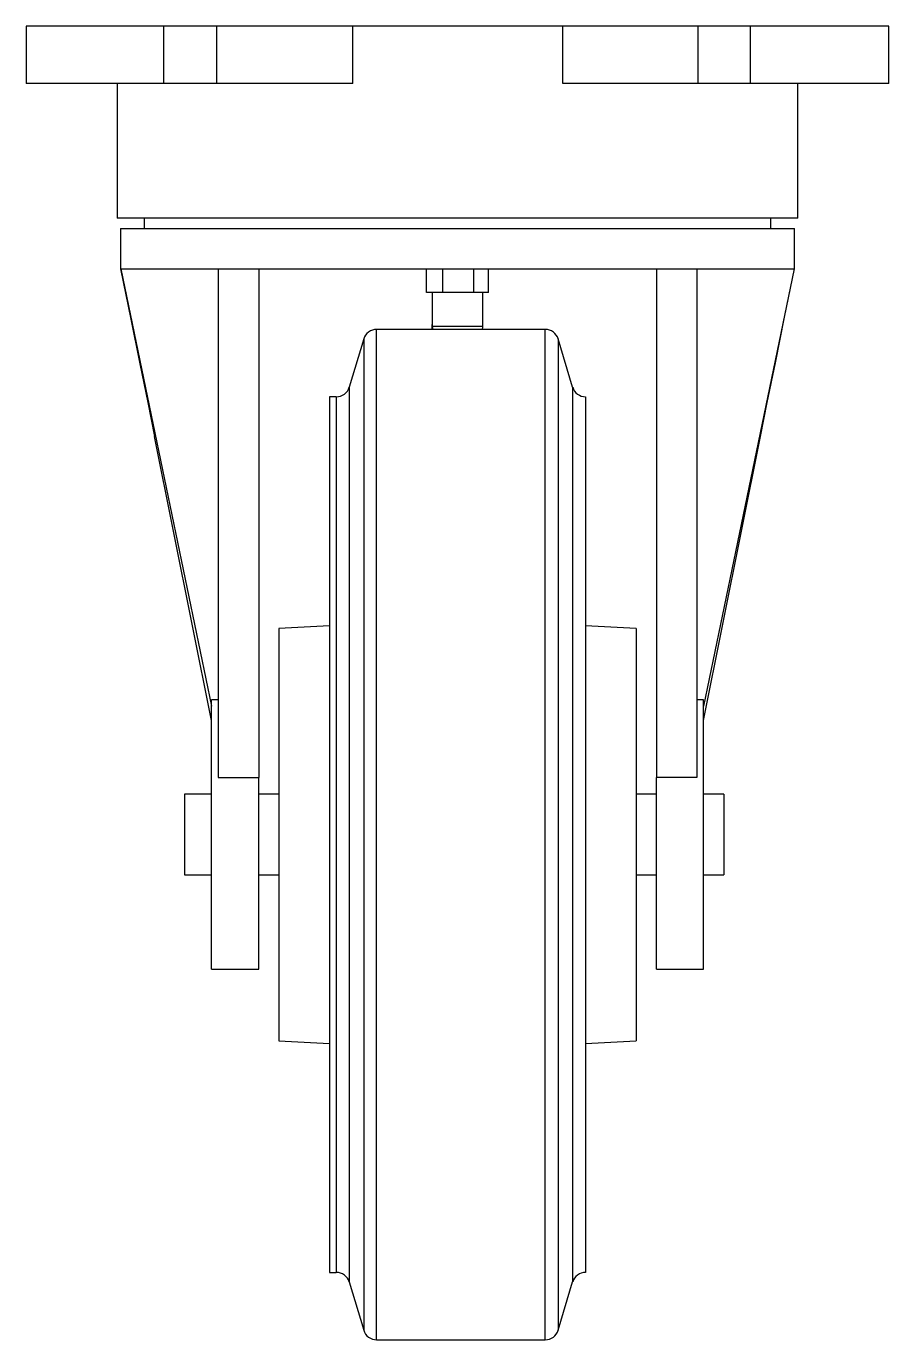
# Model space of a CAD drawing. Extents: x 10 to 518, y 10 to 610.
# Drawn here: x 390.2 to 518.1, y 233.1 to 428.1 of the extents above; entities that cross this region are included whole.
import ezdxf

# ---------------------------------------------------------------- set-up
doc = ezdxf.new("R2010")
doc.units = 0
doc.layers.get('0').update_dxf_attribs({"linetype": 'CONTINUOUS'})

msp = doc.modelspace()

# ---------------------------------------------------------------- linework, layer by layer
at = {"color": 7, "linetype": 'CONTINUOUS'}
for p, q in [((390.15, 428.14), (390.15, 419.64)), ((410.57, 428.14), (390.15, 428.14)), ((418.41, 428.14), (410.57, 428.14)), ((410.57, 419.64), (410.57, 428.14)), ((438.59, 428.14), (418.41, 428.14)), ((418.41, 419.64), (418.41, 428.14)), ((469.74, 428.14), (438.59, 428.14)), ((438.59, 419.64), (438.59, 428.14)), ((489.84, 428.14), (469.74, 428.14)), ((469.74, 419.64), (469.74, 428.14)), ((489.84, 419.64), (489.84, 428.14)), ((497.61, 428.14), (489.84, 428.14)), ((518.1, 428.14), (497.61, 428.14)), ((497.61, 419.64), (497.61, 428.14)), ((518.1, 419.64), (518.1, 428.14)), ((410.57, 419.64), (390.15, 419.64)), ((403.63, 419.64), (403.63, 399.64)), ((418.41, 419.64), (410.57, 419.64)), ((438.59, 419.64), (418.41, 419.64)), ((489.84, 419.64), (469.74, 419.64)), ((497.61, 419.64), (489.84, 419.64)), ((518.1, 419.64), (497.61, 419.64)), ((504.63, 399.64), (504.63, 419.64)), ((504.63, 399.64), (403.63, 399.64)), ((404.13, 398.14), (404.13, 392.14)), ((404.13, 398.14), (504.13, 398.14)), ((407.63, 399.64), (407.63, 398.14)), ((500.63, 398.14), (500.63, 399.64)), ((504.13, 392.14), (504.13, 398.14)), ((404.19, 392.14), (417.63, 327.18)), ((418.63, 392.14), (418.63, 316.59)), ((418.63, 392.14), (424.63, 392.14)), ((424.63, 392.14), (424.63, 316.59)), ((449.51, 388.64), (449.51, 392.14)), ((451.95, 388.64), (451.95, 392.14)), ((456.56, 388.64), (456.56, 392.14)), ((458.74, 388.64), (458.74, 392.14)), ((483.63, 392.14), (483.63, 316.59)), ((489.63, 392.14), (489.63, 316.59)), ((504.06, 392.14), (490.63, 327.18)), ((451.95, 388.64), (449.51, 388.64)), ((450.38, 388.64), (450.38, 383.64)), ((456.56, 388.64), (451.95, 388.64)), ((458.74, 388.64), (456.56, 388.64)), ((457.88, 383.64), (457.88, 388.64)), ((467.15, 383.14), (442.13, 383.14)), ((442.13, 308.14), (442.13, 383.14)), ((450.38, 383.83), (450.36, 383.14)), ((450.38, 383.64), (457.88, 383.64)), ((467.15, 308.14), (467.15, 383.14)), ((440.21, 381.72), (438.07, 374.57)), ((440.21, 381.72), (440.21, 308.14)), ((471.21, 374.57), (469.07, 381.72)), ((469.07, 381.72), (469.07, 308.14)), ((438.07, 374.57), (438.07, 241.72)), ((471.21, 374.57), (471.21, 241.72)), ((436.15, 373.14), (435.13, 373.14)), ((435.13, 373.14), (435.13, 243.14)), ((436.15, 373.14), (436.15, 243.14)), ((473.13, 373.14), (473.13, 243.14)), ((473.13, 373.14), (473.13, 243.14)), ((417.63, 325.07), (409.18, 367.24)), ((490.63, 325.07), (499.07, 367.24)), ((435.13, 339.15), (427.63, 338.75)), ((427.63, 338.75), (427.63, 308.14)), ((480.63, 338.75), (473.13, 339.15)), ((480.63, 338.75), (480.63, 308.14)), ((418.63, 328.14), (417.63, 328.14)), ((417.63, 288.14), (417.63, 328.14)), ((490.63, 328.14), (489.63, 328.14)), ((490.63, 288.14), (490.63, 328.14)), ((418.63, 316.59), (424.63, 316.59)), ((424.63, 288.14), (424.63, 316.59)), ((483.63, 288.14), (483.63, 316.59)), ((489.63, 316.59), (483.63, 316.59)), ((417.63, 314.14), (413.63, 314.14)), ((413.63, 314.14), (413.63, 302.14)), ((427.63, 314.14), (424.63, 314.14)), ((483.63, 314.14), (480.63, 314.14)), ((493.63, 314.14), (490.63, 314.14)), ((493.63, 314.14), (493.63, 302.14)), ((427.63, 308.14), (427.63, 277.53)), ((440.21, 308.14), (440.21, 234.57)), ((442.13, 233.14), (442.13, 308.14)), ((467.15, 233.14), (467.15, 308.14)), ((469.07, 308.14), (469.07, 234.57)), ((480.63, 308.14), (480.63, 277.53)), ((413.63, 302.14), (417.63, 302.14)), ((424.63, 302.14), (427.63, 302.14)), ((480.63, 302.14), (483.63, 302.14)), ((490.63, 302.14), (493.63, 302.14)), ((417.63, 288.14), (424.63, 288.14)), ((483.63, 288.14), (490.63, 288.14)), ((427.63, 277.53), (435.13, 277.14)), ((473.13, 277.14), (480.63, 277.53)), ((435.13, 243.14), (436.15, 243.14)), ((438.07, 241.72), (440.21, 234.57)), ((469.07, 234.57), (471.21, 241.72)), ((442.13, 233.14), (467.15, 233.14))]:
    msp.add_line(p, q, dxfattribs=at)
at = {"color": 7, "linetype": 'CONTINUOUS', "flags": 128}
for points in [[(404.13, 392.14), (405.65, 384.68), (407.01, 378.01), (408.17, 372.27), (409.18, 367.24)], [(483.63, 392.14), (485.2, 392.14), (486.73, 392.14), (489.63, 392.14)], [(499.07, 367.24), (500.09, 372.3), (501.28, 378.17), (502.66, 384.95), (504.13, 392.14)], [(450.35, 383.14), (450.35, 383.65), (450.38, 383.85)]]:
    msp.add_lwpolyline(points, dxfattribs=at)
at = {"color": 7, "linetype": 'CONTINUOUS'}
for points in [[(404.19, 392.14, 0), (404.2, 392.14, 0), (404.21, 392.14, 0), (404.22, 392.14, 0), (404.23, 392.14, 0), (404.24, 392.14, 0), (404.25, 392.14, 0), (404.26, 392.14, 0), (404.27, 392.14, 0), (404.29, 392.14, 0), (404.3, 392.14, 0), (404.31, 392.14, 0), (404.32, 392.14, 0), (404.33, 392.14, 0), (404.34, 392.14, 0), (404.35, 392.14, 0), (404.36, 392.14, 0), (404.38, 392.14, 0), (404.39, 392.14, 0), (404.4, 392.14, 0), (404.41, 392.14, 0), (404.42, 392.14, 0), (404.44, 392.14, 0), (404.45, 392.14, 0), (404.46, 392.14, 0), (404.48, 392.14, 0), (404.49, 392.14, 0), (404.5, 392.14, 0), (404.52, 392.14, 0), (404.53, 392.14, 0), (404.55, 392.14, 0), (404.56, 392.14, 0), (404.58, 392.14, 0), (404.59, 392.14, 0), (404.61, 392.14, 0), (404.62, 392.14, 0), (404.64, 392.14, 0), (404.66, 392.14, 0), (404.67, 392.14, 0), (404.69, 392.14, 0), (404.71, 392.14, 0), (404.73, 392.14, 0), (404.75, 392.14, 0), (404.76, 392.14, 0), (404.78, 392.14, 0), (404.8, 392.14, 0), (404.82, 392.14, 0), (404.84, 392.14, 0), (404.86, 392.14, 0), (404.88, 392.14, 0), (404.91, 392.14, 0), (404.93, 392.14, 0), (404.95, 392.14, 0), (404.97, 392.14, 0), (405, 392.14, 0), (405.02, 392.14, 0), (405.04, 392.14, 0), (405.07, 392.14, 0), (405.09, 392.14, 0), (405.12, 392.14, 0), (405.14, 392.14, 0), (405.17, 392.14, 0), (405.19, 392.14, 0), (405.22, 392.14, 0), (405.25, 392.14, 0), (405.28, 392.14, 0), (405.3, 392.14, 0), (405.33, 392.14, 0), (405.36, 392.14, 0), (405.39, 392.14, 0), (405.42, 392.14, 0), (405.45, 392.14, 0), (405.48, 392.14, 0), (405.51, 392.14, 0), (405.54, 392.14, 0), (405.57, 392.14, 0), (405.6, 392.14, 0), (405.63, 392.14, 0), (405.66, 392.14, 0), (405.69, 392.14, 0), (405.73, 392.14, 0), (405.76, 392.14, 0), (405.79, 392.14, 0), (405.82, 392.14, 0), (405.86, 392.14, 0), (405.89, 392.14, 0), (405.93, 392.14, 0), (405.96, 392.14, 0), (405.99, 392.14, 0), (406.03, 392.14, 0), (406.06, 392.14, 0), (406.1, 392.14, 0), (406.14, 392.14, 0), (406.17, 392.14, 0), (406.21, 392.14, 0), (406.25, 392.14, 0), (406.28, 392.14, 0), (406.32, 392.14, 0), (406.36, 392.14, 0), (406.39, 392.14, 0), (406.43, 392.14, 0), (406.47, 392.14, 0), (406.51, 392.14, 0), (406.55, 392.14, 0), (406.59, 392.14, 0), (406.63, 392.14, 0), (406.67, 392.14, 0), (406.71, 392.14, 0), (406.75, 392.14, 0), (406.79, 392.14, 0), (406.83, 392.14, 0), (406.87, 392.14, 0), (406.91, 392.14, 0), (406.96, 392.14, 0), (407, 392.14, 0), (407.04, 392.14, 0), (407.08, 392.14, 0), (407.13, 392.14, 0), (407.17, 392.14, 0), (407.21, 392.14, 0), (407.26, 392.14, 0), (407.3, 392.14, 0), (407.35, 392.14, 0), (407.39, 392.14, 0), (407.44, 392.14, 0), (407.48, 392.14, 0), (407.53, 392.14, 0), (407.58, 392.14, 0), (407.62, 392.14, 0), (407.67, 392.14, 0), (407.72, 392.14, 0), (407.76, 392.14, 0), (407.81, 392.14, 0), (407.86, 392.14, 0), (407.91, 392.14, 0), (407.96, 392.14, 0), (408.01, 392.14, 0), (408.06, 392.14, 0), (408.11, 392.14, 0), (408.15, 392.14, 0), (408.2, 392.14, 0), (408.26, 392.14, 0), (408.31, 392.14, 0), (408.36, 392.14, 0), (408.41, 392.14, 0), (408.46, 392.14, 0), (408.51, 392.14, 0), (408.57, 392.14, 0), (408.62, 392.14, 0), (408.67, 392.14, 0), (408.73, 392.14, 0), (408.78, 392.14, 0), (408.83, 392.14, 0), (408.89, 392.14, 0), (408.94, 392.14, 0), (408.99, 392.14, 0), (409.05, 392.14, 0), (409.11, 392.14, 0), (409.16, 392.14, 0), (409.22, 392.14, 0), (409.27, 392.14, 0), (409.33, 392.14, 0), (409.39, 392.14, 0), (409.44, 392.14, 0), (409.5, 392.14, 0), (409.56, 392.14, 0), (409.62, 392.14, 0), (409.68, 392.14, 0), (409.73, 392.14, 0), (409.79, 392.14, 0), (409.85, 392.14, 0), (409.91, 392.14, 0), (409.97, 392.14, 0), (410.03, 392.14, 0), (410.09, 392.14, 0), (410.15, 392.14, 0), (410.21, 392.14, 0), (410.27, 392.14, 0), (410.33, 392.14, 0), (410.39, 392.14, 0), (410.46, 392.14, 0), (410.52, 392.14, 0), (410.58, 392.14, 0), (410.64, 392.14, 0), (410.71, 392.14, 0), (410.77, 392.14, 0), (410.83, 392.14, 0), (410.9, 392.14, 0), (410.96, 392.14, 0), (411.02, 392.14, 0), (411.09, 392.14, 0), (411.15, 392.14, 0), (411.22, 392.14, 0), (411.28, 392.14, 0), (411.35, 392.14, 0), (411.42, 392.14, 0), (411.48, 392.14, 0), (411.55, 392.14, 0), (411.62, 392.14, 0), (411.68, 392.14, 0), (411.75, 392.14, 0), (411.82, 392.14, 0), (411.88, 392.14, 0), (411.95, 392.14, 0), (412.02, 392.14, 0), (412.09, 392.14, 0), (412.16, 392.14, 0), (412.23, 392.14, 0), (412.3, 392.14, 0), (412.37, 392.14, 0), (412.44, 392.14, 0), (412.51, 392.14, 0), (412.58, 392.14, 0), (412.65, 392.14, 0), (412.72, 392.14, 0), (412.79, 392.14, 0), (412.86, 392.14, 0), (412.94, 392.14, 0), (413.01, 392.14, 0), (413.08, 392.14, 0), (413.15, 392.14, 0), (413.23, 392.14, 0), (413.3, 392.14, 0), (413.37, 392.14, 0), (413.45, 392.14, 0), (413.52, 392.14, 0), (413.6, 392.14, 0), (413.67, 392.14, 0), (413.75, 392.14, 0), (413.82, 392.14, 0), (413.9, 392.14, 0), (413.98, 392.14, 0), (414.05, 392.14, 0), (414.13, 392.14, 0), (414.21, 392.14, 0), (414.29, 392.14, 0), (414.36, 392.14, 0), (414.44, 392.14, 0), (414.52, 392.14, 0), (414.6, 392.14, 0), (414.68, 392.14, 0), (414.76, 392.14, 0), (414.84, 392.14, 0), (414.92, 392.14, 0), (415, 392.14, 0), (415.08, 392.14, 0), (415.16, 392.14, 0), (415.24, 392.14, 0), (415.32, 392.14, 0), (415.4, 392.14, 0), (415.49, 392.14, 0), (415.57, 392.14, 0), (415.65, 392.14, 0), (415.73, 392.14, 0), (415.81, 392.14, 0), (415.9, 392.14, 0), (415.98, 392.14, 0), (416.06, 392.14, 0), (416.15, 392.14, 0), (416.23, 392.14, 0), (416.32, 392.14, 0), (416.4, 392.14, 0), (416.48, 392.14, 0), (416.57, 392.14, 0), (416.65, 392.14, 0), (416.74, 392.14, 0), (416.82, 392.14, 0), (416.91, 392.14, 0), (416.99, 392.14, 0), (417.08, 392.14, 0), (417.16, 392.14, 0), (417.25, 392.14, 0), (417.33, 392.14, 0), (417.42, 392.14, 0), (417.51, 392.14, 0), (417.59, 392.14, 0), (417.68, 392.14, 0), (417.76, 392.14, 0), (417.85, 392.14, 0), (417.94, 392.14, 0), (418.02, 392.14, 0), (418.11, 392.14, 0), (418.19, 392.14, 0), (418.28, 392.14, 0), (418.37, 392.14, 0), (418.45, 392.14, 0), (418.54, 392.14, 0), (418.63, 392.14, 0)], [(424.63, 392.14, 0), (424.75, 392.14, 0), (424.88, 392.14, 0), (425, 392.14, 0), (425.13, 392.14, 0), (425.26, 392.14, 0), (425.38, 392.14, 0), (425.51, 392.14, 0), (425.63, 392.14, 0), (425.76, 392.14, 0), (425.89, 392.14, 0), (426.01, 392.14, 0), (426.14, 392.14, 0), (426.26, 392.14, 0), (426.39, 392.14, 0), (426.52, 392.14, 0), (426.64, 392.14, 0), (426.77, 392.14, 0), (426.9, 392.14, 0), (427.03, 392.14, 0), (427.15, 392.14, 0), (427.28, 392.14, 0), (427.41, 392.14, 0), (427.54, 392.14, 0), (427.67, 392.14, 0), (427.79, 392.14, 0), (427.92, 392.14, 0), (428.05, 392.14, 0), (428.18, 392.14, 0), (428.31, 392.14, 0), (428.44, 392.14, 0), (428.57, 392.14, 0), (428.7, 392.14, 0), (428.83, 392.14, 0), (428.96, 392.14, 0), (429.09, 392.14, 0), (429.22, 392.14, 0), (429.35, 392.14, 0), (429.48, 392.14, 0), (429.61, 392.14, 0), (429.74, 392.14, 0), (429.87, 392.14, 0), (430.01, 392.14, 0), (430.14, 392.14, 0), (430.27, 392.14, 0), (430.41, 392.14, 0), (430.54, 392.14, 0), (430.67, 392.14, 0), (430.81, 392.14, 0), (430.94, 392.14, 0), (431.08, 392.14, 0), (431.21, 392.14, 0), (431.35, 392.14, 0), (431.48, 392.14, 0), (431.62, 392.14, 0), (431.75, 392.14, 0), (431.89, 392.14, 0), (432.03, 392.14, 0), (432.16, 392.14, 0), (432.3, 392.14, 0), (432.44, 392.14, 0), (432.57, 392.14, 0), (432.71, 392.14, 0), (432.85, 392.14, 0), (432.99, 392.14, 0), (433.12, 392.14, 0), (433.26, 392.14, 0), (433.4, 392.14, 0), (433.54, 392.14, 0), (433.68, 392.14, 0), (433.82, 392.14, 0), (433.96, 392.14, 0), (434.1, 392.14, 0), (434.24, 392.14, 0), (434.38, 392.14, 0), (434.52, 392.14, 0), (434.66, 392.14, 0), (434.8, 392.14, 0), (434.94, 392.14, 0), (435.08, 392.14, 0), (435.22, 392.14, 0), (435.36, 392.14, 0), (435.5, 392.14, 0), (435.64, 392.14, 0), (435.79, 392.14, 0), (435.93, 392.14, 0), (436.07, 392.14, 0), (436.21, 392.14, 0), (436.35, 392.14, 0), (436.5, 392.14, 0), (436.64, 392.14, 0), (436.78, 392.14, 0), (436.92, 392.14, 0), (437.07, 392.14, 0), (437.21, 392.14, 0), (437.35, 392.14, 0), (437.5, 392.14, 0), (437.64, 392.14, 0), (437.78, 392.14, 0), (437.93, 392.14, 0), (438.07, 392.14, 0), (438.21, 392.14, 0), (438.36, 392.14, 0), (438.5, 392.14, 0), (438.65, 392.14, 0), (438.79, 392.14, 0), (438.94, 392.14, 0), (439.08, 392.14, 0), (439.23, 392.14, 0), (439.37, 392.14, 0), (439.52, 392.14, 0), (439.66, 392.14, 0), (439.81, 392.14, 0), (439.95, 392.14, 0), (440.1, 392.14, 0), (440.24, 392.14, 0), (440.39, 392.14, 0), (440.54, 392.14, 0), (440.68, 392.14, 0), (440.83, 392.14, 0), (440.98, 392.14, 0), (441.12, 392.14, 0), (441.27, 392.14, 0), (441.42, 392.14, 0), (441.56, 392.14, 0), (441.71, 392.14, 0), (441.86, 392.14, 0), (442.01, 392.14, 0), (442.15, 392.14, 0), (442.3, 392.14, 0), (442.45, 392.14, 0), (442.6, 392.14, 0), (442.75, 392.14, 0), (442.89, 392.14, 0), (443.04, 392.14, 0), (443.19, 392.14, 0), (443.34, 392.14, 0), (443.49, 392.14, 0), (443.64, 392.14, 0), (443.78, 392.14, 0), (443.93, 392.14, 0), (444.08, 392.14, 0), (444.23, 392.14, 0), (444.38, 392.14, 0), (444.53, 392.14, 0), (444.68, 392.14, 0), (444.83, 392.14, 0), (444.98, 392.14, 0), (445.13, 392.14, 0), (445.28, 392.14, 0), (445.43, 392.14, 0), (445.58, 392.14, 0), (445.73, 392.14, 0), (445.88, 392.14, 0), (446.03, 392.14, 0), (446.18, 392.14, 0), (446.33, 392.14, 0), (446.48, 392.14, 0), (446.63, 392.14, 0), (446.78, 392.14, 0), (446.93, 392.14, 0), (447.08, 392.14, 0), (447.23, 392.14, 0), (447.38, 392.14, 0), (447.53, 392.14, 0), (447.68, 392.14, 0), (447.83, 392.14, 0), (447.98, 392.14, 0), (448.13, 392.14, 0), (448.29, 392.14, 0), (448.44, 392.14, 0), (448.59, 392.14, 0), (448.74, 392.14, 0), (448.89, 392.14, 0), (449.04, 392.14, 0), (449.19, 392.14, 0), (449.34, 392.14, 0), (449.5, 392.14, 0), (449.65, 392.14, 0), (449.8, 392.14, 0), (449.95, 392.14, 0), (450.1, 392.14, 0), (450.25, 392.14, 0), (450.4, 392.14, 0), (450.56, 392.14, 0), (450.71, 392.14, 0), (450.86, 392.14, 0), (451.01, 392.14, 0), (451.16, 392.14, 0), (451.31, 392.14, 0), (451.47, 392.14, 0), (451.62, 392.14, 0), (451.77, 392.14, 0), (451.92, 392.14, 0), (452.07, 392.14, 0), (452.23, 392.14, 0), (452.38, 392.14, 0), (452.53, 392.14, 0), (452.68, 392.14, 0), (452.83, 392.14, 0), (452.99, 392.14, 0), (453.14, 392.14, 0), (453.29, 392.14, 0), (453.44, 392.14, 0), (453.59, 392.14, 0), (453.75, 392.14, 0), (453.9, 392.14, 0), (454.05, 392.14, 0), (454.2, 392.14, 0), (454.36, 392.14, 0), (454.51, 392.14, 0), (454.66, 392.14, 0), (454.81, 392.14, 0), (454.96, 392.14, 0), (455.11, 392.14, 0), (455.27, 392.14, 0), (455.42, 392.14, 0), (455.57, 392.14, 0), (455.72, 392.14, 0), (455.87, 392.14, 0), (456.03, 392.14, 0), (456.18, 392.14, 0), (456.33, 392.14, 0), (456.48, 392.14, 0), (456.63, 392.14, 0), (456.79, 392.14, 0), (456.94, 392.14, 0), (457.09, 392.14, 0), (457.24, 392.14, 0), (457.39, 392.14, 0), (457.55, 392.14, 0), (457.7, 392.14, 0), (457.85, 392.14, 0), (458, 392.14, 0), (458.15, 392.14, 0), (458.3, 392.14, 0), (458.45, 392.14, 0), (458.61, 392.14, 0), (458.76, 392.14, 0), (458.91, 392.14, 0), (459.06, 392.14, 0), (459.21, 392.14, 0), (459.36, 392.14, 0), (459.51, 392.14, 0), (459.67, 392.14, 0), (459.82, 392.14, 0), (459.97, 392.14, 0), (460.12, 392.14, 0), (460.27, 392.14, 0), (460.42, 392.14, 0), (460.57, 392.14, 0), (460.72, 392.14, 0), (460.87, 392.14, 0), (461.02, 392.14, 0), (461.17, 392.14, 0), (461.32, 392.14, 0), (461.47, 392.14, 0), (461.63, 392.14, 0), (461.78, 392.14, 0), (461.93, 392.14, 0), (462.08, 392.14, 0), (462.23, 392.14, 0), (462.38, 392.14, 0), (462.53, 392.14, 0), (462.68, 392.14, 0), (462.83, 392.14, 0), (462.98, 392.14, 0), (463.13, 392.14, 0), (463.27, 392.14, 0), (463.43, 392.14, 0), (463.57, 392.14, 0), (463.72, 392.14, 0), (463.87, 392.14, 0), (464.02, 392.14, 0), (464.17, 392.14, 0), (464.32, 392.14, 0), (464.47, 392.14, 0), (464.62, 392.14, 0), (464.77, 392.14, 0), (464.91, 392.14, 0), (465.06, 392.14, 0), (465.21, 392.14, 0), (465.36, 392.14, 0), (465.51, 392.14, 0), (465.65, 392.14, 0), (465.8, 392.14, 0), (465.95, 392.14, 0), (466.1, 392.14, 0), (466.25, 392.14, 0), (466.39, 392.14, 0), (466.54, 392.14, 0), (466.69, 392.14, 0), (466.83, 392.14, 0), (466.98, 392.14, 0), (467.13, 392.14, 0), (467.28, 392.14, 0), (467.42, 392.14, 0), (467.57, 392.14, 0), (467.71, 392.14, 0), (467.86, 392.14, 0), (468.01, 392.14, 0), (468.15, 392.14, 0), (468.3, 392.14, 0), (468.44, 392.14, 0), (468.59, 392.14, 0), (468.74, 392.14, 0), (468.88, 392.14, 0), (469.03, 392.14, 0), (469.17, 392.14, 0), (469.32, 392.14, 0), (469.46, 392.14, 0), (469.61, 392.14, 0), (469.75, 392.14, 0), (469.89, 392.14, 0), (470.04, 392.14, 0), (470.18, 392.14, 0), (470.33, 392.14, 0), (470.47, 392.14, 0), (470.61, 392.14, 0), (470.76, 392.14, 0), (470.9, 392.14, 0), (471.04, 392.14, 0), (471.19, 392.14, 0), (471.33, 392.14, 0), (471.47, 392.14, 0), (471.61, 392.14, 0), (471.76, 392.14, 0), (471.9, 392.14, 0), (472.04, 392.14, 0), (472.18, 392.14, 0), (472.33, 392.14, 0), (472.47, 392.14, 0), (472.61, 392.14, 0), (472.75, 392.14, 0), (472.89, 392.14, 0), (473.03, 392.14, 0), (473.17, 392.14, 0), (473.31, 392.14, 0), (473.45, 392.14, 0), (473.6, 392.14, 0), (473.74, 392.14, 0), (473.88, 392.14, 0), (474.01, 392.14, 0), (474.15, 392.14, 0), (474.3, 392.14, 0), (474.43, 392.14, 0), (474.57, 392.14, 0), (474.71, 392.14, 0), (474.85, 392.14, 0), (474.99, 392.14, 0), (475.13, 392.14, 0), (475.27, 392.14, 0), (475.4, 392.14, 0), (475.54, 392.14, 0), (475.68, 392.14, 0), (475.82, 392.14, 0), (475.95, 392.14, 0), (476.09, 392.14, 0), (476.23, 392.14, 0), (476.36, 392.14, 0), (476.5, 392.14, 0), (476.63, 392.14, 0), (476.77, 392.14, 0), (476.91, 392.14, 0), (477.04, 392.14, 0), (477.18, 392.14, 0), (477.31, 392.14, 0), (477.45, 392.14, 0), (477.58, 392.14, 0), (477.71, 392.14, 0), (477.85, 392.14, 0), (477.98, 392.14, 0), (478.11, 392.14, 0), (478.25, 392.14, 0), (478.38, 392.14, 0), (478.51, 392.14, 0), (478.64, 392.14, 0), (478.77, 392.14, 0), (478.9, 392.14, 0), (479.04, 392.14, 0), (479.17, 392.14, 0), (479.3, 392.14, 0), (479.43, 392.14, 0), (479.56, 392.14, 0), (479.69, 392.14, 0), (479.82, 392.14, 0), (479.94, 392.14, 0), (480.07, 392.14, 0), (480.2, 392.14, 0), (480.33, 392.14, 0), (480.46, 392.14, 0), (480.59, 392.14, 0), (480.72, 392.14, 0), (480.84, 392.14, 0), (480.97, 392.14, 0), (481.1, 392.14, 0), (481.23, 392.14, 0), (481.35, 392.14, 0), (481.48, 392.14, 0), (481.61, 392.14, 0), (481.73, 392.14, 0), (481.86, 392.14, 0), (481.99, 392.14, 0), (482.11, 392.14, 0), (482.24, 392.14, 0), (482.37, 392.14, 0), (482.49, 392.14, 0), (482.62, 392.14, 0), (482.74, 392.14, 0), (482.87, 392.14, 0), (483, 392.14, 0), (483.12, 392.14, 0), (483.25, 392.14, 0), (483.38, 392.14, 0), (483.5, 392.14, 0), (483.63, 392.14, 0)], [(489.63, 392.14, 0), (489.71, 392.14, 0), (489.8, 392.14, 0), (489.88, 392.14, 0), (489.97, 392.14, 0), (490.06, 392.14, 0), (490.14, 392.14, 0), (490.23, 392.14, 0), (490.32, 392.14, 0), (490.4, 392.14, 0), (490.49, 392.14, 0), (490.57, 392.14, 0), (490.66, 392.14, 0), (490.75, 392.14, 0), (490.83, 392.14, 0), (490.92, 392.14, 0), (491, 392.14, 0), (491.09, 392.14, 0), (491.17, 392.14, 0), (491.26, 392.14, 0), (491.35, 392.14, 0), (491.43, 392.14, 0), (491.51, 392.14, 0), (491.6, 392.14, 0), (491.68, 392.14, 0), (491.77, 392.14, 0), (491.85, 392.14, 0), (491.94, 392.14, 0), (492.02, 392.14, 0), (492.11, 392.14, 0), (492.19, 392.14, 0), (492.27, 392.14, 0), (492.36, 392.14, 0), (492.44, 392.14, 0), (492.52, 392.14, 0), (492.6, 392.14, 0), (492.69, 392.14, 0), (492.77, 392.14, 0), (492.85, 392.14, 0), (492.93, 392.14, 0), (493.01, 392.14, 0), (493.09, 392.14, 0), (493.18, 392.14, 0), (493.25, 392.14, 0), (493.34, 392.14, 0), (493.42, 392.14, 0), (493.5, 392.14, 0), (493.57, 392.14, 0), (493.65, 392.14, 0), (493.73, 392.14, 0), (493.81, 392.14, 0), (493.89, 392.14, 0), (493.97, 392.14, 0), (494.05, 392.14, 0), (494.12, 392.14, 0), (494.2, 392.14, 0), (494.28, 392.14, 0), (494.35, 392.14, 0), (494.43, 392.14, 0), (494.5, 392.14, 0), (494.58, 392.14, 0), (494.66, 392.14, 0), (494.73, 392.14, 0), (494.81, 392.14, 0), (494.88, 392.14, 0), (494.95, 392.14, 0), (495.03, 392.14, 0), (495.1, 392.14, 0), (495.17, 392.14, 0), (495.25, 392.14, 0), (495.32, 392.14, 0), (495.39, 392.14, 0), (495.46, 392.14, 0), (495.53, 392.14, 0), (495.61, 392.14, 0), (495.68, 392.14, 0), (495.75, 392.14, 0), (495.82, 392.14, 0), (495.89, 392.14, 0), (495.96, 392.14, 0), (496.03, 392.14, 0), (496.1, 392.14, 0), (496.16, 392.14, 0), (496.23, 392.14, 0), (496.3, 392.14, 0), (496.37, 392.14, 0), (496.44, 392.14, 0), (496.5, 392.14, 0), (496.57, 392.14, 0), (496.64, 392.14, 0), (496.7, 392.14, 0), (496.77, 392.14, 0), (496.84, 392.14, 0), (496.9, 392.14, 0), (496.97, 392.14, 0), (497.03, 392.14, 0), (497.1, 392.14, 0), (497.16, 392.14, 0), (497.23, 392.14, 0), (497.29, 392.14, 0), (497.36, 392.14, 0), (497.42, 392.14, 0), (497.48, 392.14, 0), (497.55, 392.14, 0), (497.61, 392.14, 0), (497.67, 392.14, 0), (497.73, 392.14, 0), (497.8, 392.14, 0), (497.86, 392.14, 0), (497.92, 392.14, 0), (497.98, 392.14, 0), (498.04, 392.14, 0), (498.1, 392.14, 0), (498.16, 392.14, 0), (498.22, 392.14, 0), (498.28, 392.14, 0), (498.34, 392.14, 0), (498.4, 392.14, 0), (498.46, 392.14, 0), (498.52, 392.14, 0), (498.58, 392.14, 0), (498.64, 392.14, 0), (498.69, 392.14, 0), (498.75, 392.14, 0), (498.81, 392.14, 0), (498.87, 392.14, 0), (498.92, 392.14, 0), (498.98, 392.14, 0), (499.04, 392.14, 0), (499.09, 392.14, 0), (499.15, 392.14, 0), (499.2, 392.14, 0), (499.26, 392.14, 0), (499.31, 392.14, 0), (499.37, 392.14, 0), (499.42, 392.14, 0), (499.48, 392.14, 0), (499.53, 392.14, 0), (499.58, 392.14, 0), (499.63, 392.14, 0), (499.69, 392.14, 0), (499.74, 392.14, 0), (499.79, 392.14, 0), (499.84, 392.14, 0), (499.89, 392.14, 0), (499.95, 392.14, 0), (500, 392.14, 0), (500.05, 392.14, 0), (500.1, 392.14, 0), (500.15, 392.14, 0), (500.2, 392.14, 0), (500.25, 392.14, 0), (500.3, 392.14, 0), (500.34, 392.14, 0), (500.39, 392.14, 0), (500.44, 392.14, 0), (500.49, 392.14, 0), (500.54, 392.14, 0), (500.58, 392.14, 0), (500.63, 392.14, 0), (500.68, 392.14, 0), (500.72, 392.14, 0), (500.77, 392.14, 0), (500.81, 392.14, 0), (500.86, 392.14, 0), (500.9, 392.14, 0), (500.95, 392.14, 0), (500.99, 392.14, 0), (501.04, 392.14, 0), (501.08, 392.14, 0), (501.13, 392.14, 0), (501.17, 392.14, 0), (501.21, 392.14, 0), (501.25, 392.14, 0), (501.3, 392.14, 0), (501.34, 392.14, 0), (501.38, 392.14, 0), (501.42, 392.14, 0), (501.46, 392.14, 0), (501.5, 392.14, 0), (501.55, 392.14, 0), (501.58, 392.14, 0), (501.62, 392.14, 0), (501.66, 392.14, 0), (501.7, 392.14, 0), (501.74, 392.14, 0), (501.78, 392.14, 0), (501.82, 392.14, 0), (501.86, 392.14, 0), (501.9, 392.14, 0), (501.93, 392.14, 0), (501.97, 392.14, 0), (502.01, 392.14, 0), (502.05, 392.14, 0), (502.08, 392.14, 0), (502.12, 392.14, 0), (502.15, 392.14, 0), (502.19, 392.14, 0), (502.22, 392.14, 0), (502.26, 392.14, 0), (502.29, 392.14, 0), (502.33, 392.14, 0), (502.36, 392.14, 0), (502.4, 392.14, 0), (502.43, 392.14, 0), (502.46, 392.14, 0), (502.5, 392.14, 0), (502.53, 392.14, 0), (502.56, 392.14, 0), (502.59, 392.14, 0), (502.62, 392.14, 0), (502.65, 392.14, 0), (502.69, 392.14, 0), (502.72, 392.14, 0), (502.75, 392.14, 0), (502.78, 392.14, 0), (502.81, 392.14, 0), (502.83, 392.14, 0), (502.86, 392.14, 0), (502.89, 392.14, 0), (502.92, 392.14, 0), (502.95, 392.14, 0), (502.98, 392.14, 0), (503, 392.14, 0), (503.03, 392.14, 0), (503.06, 392.14, 0), (503.08, 392.14, 0), (503.11, 392.14, 0), (503.13, 392.14, 0), (503.16, 392.14, 0), (503.18, 392.14, 0), (503.21, 392.14, 0), (503.23, 392.14, 0), (503.26, 392.14, 0), (503.28, 392.14, 0), (503.3, 392.14, 0), (503.32, 392.14, 0), (503.35, 392.14, 0), (503.37, 392.14, 0), (503.39, 392.14, 0), (503.41, 392.14, 0), (503.43, 392.14, 0), (503.45, 392.14, 0), (503.47, 392.14, 0), (503.49, 392.14, 0), (503.51, 392.14, 0), (503.53, 392.14, 0), (503.54, 392.14, 0), (503.56, 392.14, 0), (503.58, 392.14, 0), (503.6, 392.14, 0), (503.61, 392.14, 0), (503.63, 392.14, 0), (503.64, 392.14, 0), (503.66, 392.14, 0), (503.68, 392.14, 0), (503.69, 392.14, 0), (503.71, 392.14, 0), (503.72, 392.14, 0), (503.73, 392.14, 0), (503.75, 392.14, 0), (503.76, 392.14, 0), (503.78, 392.14, 0), (503.79, 392.14, 0), (503.8, 392.14, 0), (503.81, 392.14, 0), (503.83, 392.14, 0), (503.84, 392.14, 0), (503.85, 392.14, 0), (503.87, 392.14, 0), (503.88, 392.14, 0), (503.89, 392.14, 0), (503.9, 392.14, 0), (503.91, 392.14, 0), (503.92, 392.14, 0), (503.93, 392.14, 0), (503.95, 392.14, 0), (503.96, 392.14, 0), (503.97, 392.14, 0), (503.98, 392.14, 0), (503.99, 392.14, 0), (504, 392.14, 0), (504.01, 392.14, 0), (504.02, 392.14, 0), (504.03, 392.14, 0), (504.04, 392.14, 0), (504.05, 392.14, 0), (504.06, 392.14, 0)]]:
    msp.add_polyline3d(points, dxfattribs=at)
for centre, start, end in [((442.13, 381.14), 90, 163.3008), ((452.38, 383.64), 180, 194.4775), ((455.88, 383.64), 345.5225, 0), ((467.15, 381.14), 16.6992, 90), ((436.15, 375.14), 270, 343.3008), ((473.13, 375.14), 196.6992, 270), ((436.15, 241.14), 16.6992, 90), ((473.13, 241.14), 90, 163.3008), ((442.13, 235.14), 196.6992, 270), ((467.15, 235.14), 270, 343.3008)]:
    msp.add_arc(centre, 2, start, end, dxfattribs=at)

doc.saveas('drawing.dxf')
